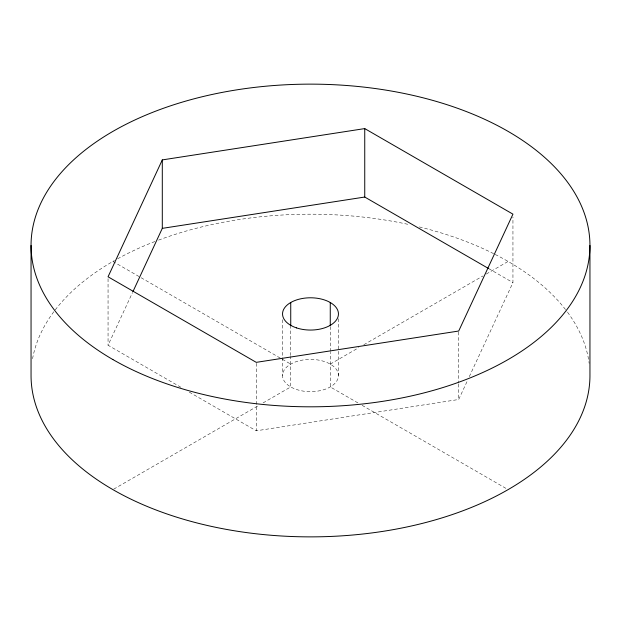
<?xml version="1.0" encoding="UTF-8"?>
<svg xmlns="http://www.w3.org/2000/svg" width="621" height="621" viewBox="0 0 621 621"><rect width="100%" height="100%" fill="white"/><g stroke="black" fill="none" stroke-linecap="round" stroke-linejoin="round"><path stroke-width="0.47" stroke-dasharray="3.1 2.33" d="M180.897 387.294L108.054 345.237L132.529 292.514M189.273 392.13L256.256 430.803L458.702 399.489L467.675 380.153M469.305 376.637L512.946 282.602L512.946 217.047M113.736 489.131L258.864 405.342M263.056 402.92L290.737 386.937A27.945 16.13 0 0 0 337.49 379.703A27.945 16.13 0 0 0 303.265 359.947A27.945 16.13 0 0 0 290.737 386.937L290.737 356.423M330.263 364.123L358.783 347.651M363.813 344.748L482.936 275.972M486.29 274.04L508.102 261.441M488.665 268.582L512.946 282.602M112.898 261.441L281.515 358.791M282.353 359.28L290.737 364.123M357.944 402.92L330.263 386.937L330.263 352.286M362.136 405.342L507.264 489.131M458.702 332.002L458.702 383.095M458.702 384.057L458.702 399.489M338.445 318.736L338.445 375.526M330.263 326.576L330.263 351.61M290.737 325.334L290.737 355.46M282.555 319.699L282.555 375.526M256.256 363.316L256.256 430.803M108.054 278.72L108.054 345.237M32.579 358.69A279.45 161.336 0 0 1 54.632 310.663M55.222 309.887A279.45 161.336 0 0 1 114.458 260.556M117.617 258.786A279.45 161.336 0 0 1 154.846 241.53M158.557 240.125A279.45 161.336 0 0 1 409.844 224.732M419.322 226.929A279.45 161.336 0 0 1 494.394 254.043M495.232 254.47A279.45 161.336 0 0 1 566.957 311.439M567.54 312.223A279.45 161.336 0 0 1 589.158 363.378"/><path stroke-width="0.93" d="M162.298 159.907L108.054 276.787L256.256 362.353L458.702 331.032L512.946 214.152L364.744 128.594L162.298 159.907L162.298 228.357L132.933 291.637M162.298 228.357L364.744 197.043L488.665 268.582M589.95 245.474L589.95 375.526A279.45 161.336 0 0 1 310.5 536.87A279.45 161.336 0 0 1 31.05 375.526L31.05 245.474M364.744 128.594L364.744 197.043M330.263 302.512L330.263 325.614M290.737 302.512L290.737 325.614M112.898 359.559A279.45 161.336 0 0 0 580.425 287.228A279.45 161.336 0 0 0 238.177 89.634A279.45 161.336 0 0 0 112.898 359.559M296.527 327.896A27.945 16.13 0 0 0 338.445 313.923A27.945 16.13 0 0 0 296.527 299.951A27.945 16.13 0 0 0 296.527 327.896"/></g></svg>
